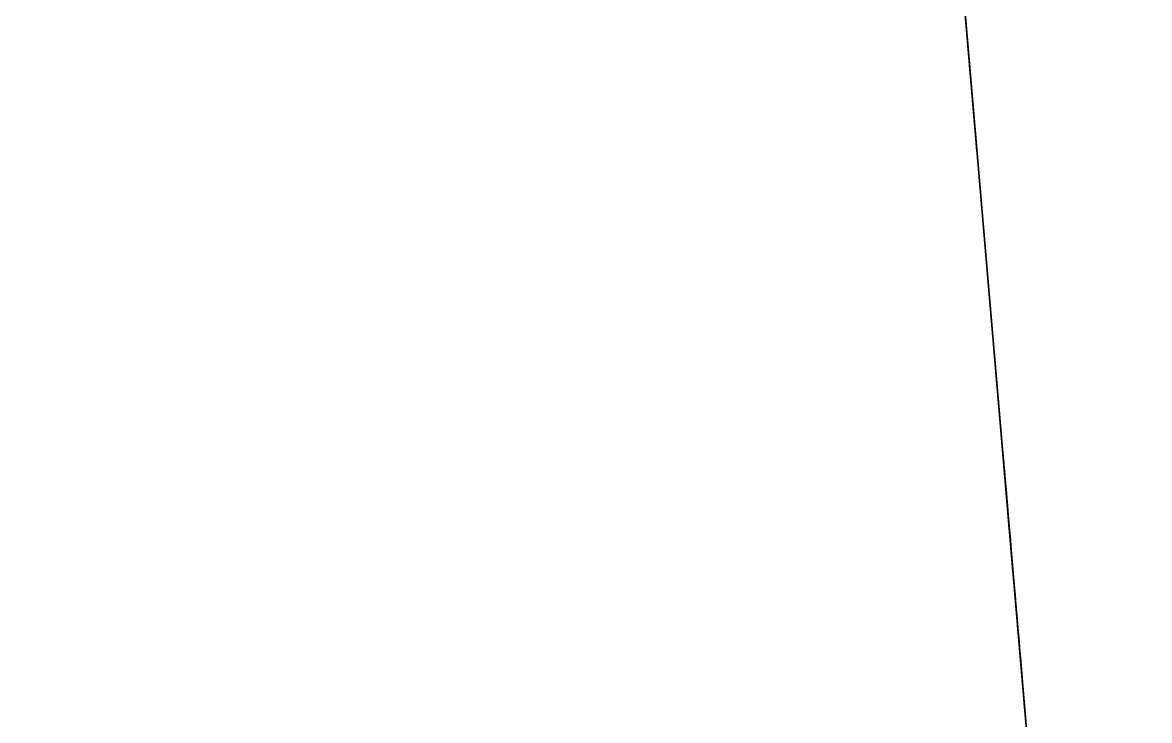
# Model space of a CAD drawing. Header units: millimetres. Extents: x 2383 to 246042, y -31587 to -6960.
# Drawn here: x 2383 to 2706.6, y -31172.5 to -30972.2 of the extents above; entities that cross this region are included whole.
import ezdxf

# ---------------------------------------------------------------- set-up
doc = ezdxf.new("R2010")
doc.units = ezdxf.units.MM
doc.header["$MEASUREMENT"] = 0
doc.linetypes.add('CENTER2', pattern=[1.125, 0.75, -0.125, 0.125, -0.125])
doc.linetypes.add('HIDDEN2', pattern=[0.1875, 0.125, -0.0625])
for name, color, linetype in [('Front View-150-DS-B4-404', 1, 'Continuous'), ('Front View-50-IW-B4-023', 3, 'Continuous'), ('Front View-50-PES-D1-243', 4, 'Continuous'), ('Front View-50-PES-D1-345', 170, 'Continuous'), ('Front View-50-PW-B4-375', 4, 'Continuous'), ('Front View-A-FLOR', 192, 'Continuous'), ('Front View-CENTER', 1, 'CENTER2'), ('Front View-HIDDEN', 7, 'HIDDEN2'), ('Front View-RE', 5, 'Continuous')]:
    doc.layers.add(name, color=color, linetype=linetype)

# ---------------------------------------------------------------- blocks, each defined once
blk = doc.blocks.new('*U379')
at = {"layer": 'Front View-A-FLOR', "color": 0, "linetype": 'ByBlock', "lineweight": -2}
for p, q in [((2706.6, -31587.23, 21936.52), (2382.96, -27810.2, 21896.14)), ((2614.28, -30509.84, 21625), (2706.6, -31587.23, 21636.52))]:
    blk.add_line(p, q, dxfattribs=at)
blk = doc.blocks.new('*U380')
at = {"layer": 'Front View-A-FLOR', "color": 0, "linetype": 'ByBlock', "lineweight": -2}
for p, q in [((2382.96, -27810.2, 22000), (2706.6, -31587.23, 22000)), ((2706.6, -31587.23, 21936.65), (2382.96, -27810.2, 21896.27))]:
    blk.add_line(p, q, dxfattribs=at)
blk = doc.blocks.new('*U381')
at = {"layer": 'Front View-A-FLOR', "color": 0, "linetype": 'ByBlock', "lineweight": -2}
for p, q in [((2382.96, -27810.2, 22000), (2706.6, -31587.23, 22000)), ((2706.6, -31587.23, 21625), (2614.28, -30509.84, 21625))]:
    blk.add_line(p, q, dxfattribs=at)
blk = doc.blocks.new('*U383')
at = {"layer": 'Front View-50-PES-D1-243', "color": 0, "linetype": 'ByBlock', "lineweight": -2}
for p, q in [((2706.6, -31587.23, 24996.45), (2382.96, -27810.2, 24996.45)), ((2706.6, -31587.23, 25056.77), (2382.96, -27810.2, 25056.77))]:
    blk.add_line(p, q, dxfattribs=at)
blk = doc.blocks.new('*U384')
at = {"layer": 'Front View-CENTER'}
blk.add_line((2643.49, -30850.79, 23418.81), (2706.6, -31587.23, 23418.81), dxfattribs=at)
at = {"layer": 'Front View-RE', "color": 0, "linetype": 'ByBlock', "lineweight": -2}
for p, q in [((2706.6, -31587.23, 23388.65), (2643.49, -30850.79, 23388.65)), ((2706.6, -31587.23, 23448.98), (2643.49, -30850.79, 23448.98))]:
    blk.add_line(p, q, dxfattribs=at)
blk = doc.blocks.new('*U385')
at = {"layer": 'Front View-50-IW-B4-023', "color": 0, "linetype": 'ByBlock', "lineweight": -2}
for p, q in [((2662, -31066.8, 23554.41), (2643.49, -30850.79, 23554.41)), ((2662, -31066.8, 23614.73), (2643.49, -30850.79, 23614.73))]:
    blk.add_line(p, q, dxfattribs=at)
at = {"layer": 'Front View-50-IW-B4-023', "color": 0, "linetype": 'ByBlock', "lineweight": -2, "extrusion": (0.996349, 0.085374, -6.67496e-22)}
blk.add_ellipse((2662, -31066.8, 23584.57), major_axis=(0, 0, 30.16), ratio=0.000067, start_param=0, end_param=0.028791, dxfattribs=at)
at = {"layer": 'Front View-50-IW-B4-023', "color": 0, "linetype": 'ByBlock', "lineweight": -2, "extrusion": (0.996349, 0.085374, -2.29559e-28)}
blk.add_ellipse((2662, -31066.8, 23584.57), major_axis=(0, 0, 30.16), ratio=0.000067, start_param=3.112802, end_param=6.283185, dxfattribs=at)
at = {"layer": 'Front View-CENTER'}
blk.add_line((2643.49, -30850.79, 23584.57), (2662, -31066.8, 23584.57), dxfattribs=at)
at = {"layer": 'Front View-HIDDEN'}
blk.add_line((2662, -31066.8, 23584.57), (2662, -31066.8, 23584.57), dxfattribs=at)
at = {"layer": 'Front View-HIDDEN', "extrusion": (0.996349, 0.085374, -1.90632e-26)}
blk.add_ellipse((2662, -31066.8, 23584.57), major_axis=(0, 0, 30.16), ratio=0.000067, start_param=0.028791, end_param=3.112802, dxfattribs=at)
blk = doc.blocks.new('*U386')
at = {"layer": 'Front View-CENTER'}
blk.add_line((2643.49, -30850.79, 23253.06), (2662.59, -31073.63, 23253.06), dxfattribs=at)
at = {"layer": 'Front View-HIDDEN'}
for p, q in [((2663.73, -31086.99, 23222.89), (2662.59, -31073.63, 23222.89)), ((2663.73, -31086.99, 23283.22), (2662.59, -31073.63, 23283.22)), ((2662.59, -31073.63, 23253.06), (2664.21, -31092.61, 23253.06))]:
    blk.add_line(p, q, dxfattribs=at)
at = {"layer": 'Front View-HIDDEN', "extrusion": (0.996349, 0.085374, 8.37307e-27)}
blk.add_ellipse((2664.21, -31092.61, 23253.06), major_axis=(0, 0, 30.16), ratio=0.000067, start_param=-1.570796, end_param=4.712389, dxfattribs=at)
at = {"layer": 'Front View-RE', "color": 0, "linetype": 'ByBlock', "lineweight": -2}
for p, q in [((2662.59, -31073.63, 23222.89), (2643.49, -30850.79, 23222.89)), ((2662.59, -31073.63, 23283.22), (2643.49, -30850.79, 23283.22))]:
    blk.add_line(p, q, dxfattribs=at)
blk = doc.blocks.new('*U387')
at = {"layer": 'Front View-CENTER'}
blk.add_line((2643.49, -30850.79, 23087.41), (2706.6, -31587.23, 23087.41), dxfattribs=at)
at = {"layer": 'Front View-RE', "color": 0, "linetype": 'ByBlock', "lineweight": -2}
for p, q in [((2706.6, -31587.23, 23057.25), (2643.49, -30850.79, 23057.25)), ((2706.6, -31587.23, 23117.57), (2643.49, -30850.79, 23117.57))]:
    blk.add_line(p, q, dxfattribs=at)
blk = doc.blocks.new('*U388')
at = {"layer": 'Front View-50-PW-B4-375', "color": 0, "linetype": 'ByBlock', "lineweight": -2}
for p, q in [((2662.59, -31073.63, 23720.16), (2643.49, -30850.79, 23720.16)), ((2662.59, -31073.63, 23780.49), (2643.49, -30850.79, 23780.49))]:
    blk.add_line(p, q, dxfattribs=at)
at = {"layer": 'Front View-CENTER'}
blk.add_line((2643.49, -30850.79, 23750.33), (2662.59, -31073.63, 23750.33), dxfattribs=at)
at = {"layer": 'Front View-HIDDEN'}
for p, q in [((2662.59, -31073.63, 23720.16), (2662.59, -31073.63, 23720.16)), ((2662.59, -31073.63, 23780.49), (2662.59, -31073.63, 23780.49)), ((2662.59, -31073.63, 23750.33), (2664.21, -31092.61, 23750.33))]:
    blk.add_line(p, q, dxfattribs=at)
at = {"layer": 'Front View-HIDDEN', "extrusion": (0.996349, 0.085374, 1.15481e-26)}
blk.add_ellipse((2662.59, -31073.63, 23750.33), major_axis=(0, 0, 30.16), ratio=0.000067, start_param=-1.570796, end_param=4.712389, dxfattribs=at)
blk = doc.blocks.new('*U424')
at = {"layer": 'Front View-50-PES-D1-345', "color": 0, "linetype": 'ByBlock', "lineweight": -2}
for p, q in [((2653.89, -30972.15, 22766.46), (2655.34, -30989.09, 22766.46)), ((2653.89, -30972.15, 22698.46), (2655.34, -30989.09, 22698.46)), ((2655.34, -30989.09, 22798.46), (2656.62, -31004.04, 22798.46)), ((2655.34, -30989.09, 22666.46), (2656.62, -31004.04, 22666.46))]:
    blk.add_line(p, q, dxfattribs=at)
at = {"layer": 'Front View-50-PES-D1-345', "color": 0, "linetype": 'ByBlock', "lineweight": -2, "extrusion": (-0.996349, -0.085374, 5.25993e-27)}
for centre, start_param, end_param in [((2655.34, -30989.09, 22732.46), 0, 3.141593), ((2656.62, -31004.04, 22732.46), -1.570796, 4.712389)]:
    blk.add_ellipse(centre, major_axis=(0, 0, 66), ratio=0.000067, start_param=start_param, end_param=end_param, dxfattribs=at)
blk = doc.blocks.new('*U490')
at = {"layer": 'Front View-150-DS-B4-404', "color": 0, "linetype": 'ByBlock', "lineweight": -2}
for p, q in [((2643.49, -30850.79, 23959.19), (2706.6, -31587.23, 23959.19)), ((2643.49, -30850.79, 23790.91), (2706.6, -31587.23, 23790.91))]:
    blk.add_line(p, q, dxfattribs=at)
at = {"layer": 'Front View-CENTER'}
blk.add_line((2706.6, -31587.23, 23875.05), (2643.49, -30850.79, 23875.05), dxfattribs=at)
blk = doc.blocks.new('*U491')
at = {"layer": 'Front View-50-IW-B4-023', "color": 0, "linetype": 'ByBlock', "lineweight": -2}
for p, q in [((2667.39, -31129.67, 23554.42), (2662, -31066.8, 23554.42)), ((2667.39, -31129.67, 23614.72), (2662, -31066.8, 23614.72)), ((2672.93, -31194.34, 23554.42), (2667.54, -31131.43, 23554.42)), ((2672.93, -31194.34, 23614.72), (2667.54, -31131.43, 23614.72))]:
    blk.add_line(p, q, dxfattribs=at)
at = {"layer": 'Front View-50-IW-B4-023', "color": 0, "linetype": 'ByBlock', "lineweight": -2, "extrusion": (0.996349, 0.085374, 6.1468e-27)}
blk.add_ellipse((2662, -31066.8, 23584.57), major_axis=(0, 0, 30.15), ratio=0.000067, start_param=3.141593, end_param=6.283185, dxfattribs=at)
at = {"layer": 'Front View-CENTER'}
for p, q in [((2662, -31066.8, 23584.57), (2664.89, -31100.49, 23584.57)), ((2670.04, -31160.62, 23584.57), (2672.93, -31194.33, 23584.57))]:
    blk.add_line(p, q, dxfattribs=at)
at = {"layer": 'Front View-HIDDEN'}
for p, q in [((2664.89, -31100.49, 23584.57), (2667.47, -31130.57, 23584.57)), ((2667.47, -31130.57, 23554.42), (2667.39, -31129.67, 23554.42)), ((2667.47, -31130.57, 23614.72), (2667.39, -31129.67, 23614.72)), ((2667.47, -31130.57, 23554.42), (2667.47, -31130.57, 23554.42)), ((2667.47, -31130.57, 23614.72), (2667.47, -31130.57, 23614.72)), ((2667.54, -31131.43, 23554.42), (2667.47, -31130.57, 23554.42)), ((2667.54, -31131.43, 23614.72), (2667.47, -31130.57, 23614.72)), ((2667.47, -31130.57, 23584.57), (2670.04, -31160.62, 23584.57)), ((2667.47, -31130.57, 23584.57), (2667.47, -31130.57, 23584.57)), ((2672.93, -31194.33, 23584.57), (2672.93, -31194.34, 23584.57)), ((2672.93, -31194.34, 23554.42), (2672.93, -31194.34, 23554.42)), ((2672.93, -31194.34, 23614.72), (2672.93, -31194.34, 23614.72))]:
    blk.add_line(p, q, dxfattribs=at)
at = {"layer": 'Front View-HIDDEN', "extrusion": (-0.996349, -0.085374, -2.86012e-32)}
blk.add_circle((31244.64, 23584.57), 30.15, dxfattribs=at)
at = {"layer": 'Front View-HIDDEN', "extrusion": (0.996349, 0.085374, 6.1468e-27)}
blk.add_ellipse((2662, -31066.8, 23584.57), major_axis=(0, 0, 30.15), ratio=0.000067, start_param=0, end_param=3.141593, dxfattribs=at)
at = {"layer": 'Front View-HIDDEN', "extrusion": (0.996349, 0.085374, 1.38051e-30)}
blk.add_ellipse((2667.47, -31130.57, 23584.57), major_axis=(2.57, -30.04), ratio=0.999933, start_param=1.570796, end_param=4.712389, dxfattribs=at)
at = {"layer": 'Front View-HIDDEN', "extrusion": (0.996349, 0.085374, -3.9443e-31)}
blk.add_ellipse((2667.47, -31130.57, 23584.57), major_axis=(0, 0, -30.15), ratio=0.999933, start_param=-3.141593, end_param=0, dxfattribs=at)
at = {"layer": 'Front View-HIDDEN', "extrusion": (-0.996349, -0.085374, -6.1468e-27)}
blk.add_ellipse((2672.93, -31194.34, 23584.57), major_axis=(0, 0, 30.15), ratio=0.000067, start_param=-1.570796, end_param=4.712389, dxfattribs=at)
blk = doc.blocks.new('*U492')
at = {"layer": 'Front View-50-PW-B4-375', "color": 0, "linetype": 'ByBlock', "lineweight": -2}
for p, q in [((2663.73, -31086.99, 23717.42), (2662.59, -31073.63, 23717.42)), ((2663.73, -31086.99, 23783.23), (2662.59, -31073.63, 23783.23)), ((2663.73, -31086.99, 23720.16), (2666.34, -31117.46, 23720.16)), ((2666.34, -31117.46, 23780.49), (2663.73, -31086.99, 23780.49)), ((2667.47, -31130.57, 23717.42), (2667.47, -31130.57, 23717.42)), ((2667.47, -31130.57, 23783.23), (2667.47, -31130.57, 23783.23))]:
    blk.add_line(p, q, dxfattribs=at)
at = {"layer": 'Front View-50-PW-B4-375', "color": 0, "linetype": 'ByBlock', "lineweight": -2, "extrusion": (-0.996349, -0.085374, 1.50106e-33)}
blk.add_circle((31244.64, 23750.33), 32.9, dxfattribs=at)
at = {"layer": 'Front View-50-PW-B4-375', "color": 0, "linetype": 'ByBlock', "lineweight": -2, "extrusion": (0.996349, 0.085374, -1.08935e-32)}
blk.add_arc((-31244.64, 23750.33), 32.9, 90, 270, dxfattribs=at)
at = {"layer": 'Front View-50-PW-B4-375', "color": 0, "linetype": 'ByBlock', "lineweight": -2, "extrusion": (0.996349, 0.085374, 2.08318e-27)}
blk.add_ellipse((2662.59, -31073.63, 23750.33), major_axis=(0, 0, 32.9), ratio=0.000067, start_param=3.141593, end_param=6.283185, dxfattribs=at)
at = {"layer": 'Front View-50-PW-B4-375', "color": 0, "linetype": 'ByBlock', "lineweight": -2, "extrusion": (-0.996349, -0.085374, -1.49529e-27)}
blk.add_ellipse((2663.73, -31086.99, 23750.33), major_axis=(0, 0, 32.9), ratio=0.000067, start_param=3.141593, end_param=3.552731, dxfattribs=at)
at = {"layer": 'Front View-50-PW-B4-375', "color": 0, "linetype": 'ByBlock', "lineweight": -2, "extrusion": (-0.996349, -0.085374, -2.27764e-27)}
blk.add_ellipse((2663.73, -31086.99, 23750.33), major_axis=(0, 0, 32.9), ratio=0.000067, start_param=-0.411138, end_param=3.141593, dxfattribs=at)
at = {"layer": 'Front View-50-PW-B4-375', "color": 0, "linetype": 'ByBlock', "lineweight": -2}
for points, knots in [([(2663.73, -31086.99, 23750.33), (2663.73, -31086.99, 23751.25), (2663.73, -31086.99, 23752.22), (2663.73, -31086.99, 23754.2), (2663.73, -31086.99, 23755.2), (2663.73, -31086.99, 23757.18), (2663.73, -31086.99, 23758.17), (2663.73, -31086.99, 23760.06), (2663.73, -31086.99, 23760.97), (2663.73, -31086.99, 23762.69), (2663.73, -31086.99, 23763.58), (2663.73, -31086.99, 23765.34), (2663.73, -31086.99, 23766.21), (2663.73, -31086.99, 23767.9), (2663.73, -31086.99, 23768.72), (2663.73, -31086.99, 23770.25), (2663.73, -31086.99, 23770.97), (2663.73, -31086.99, 23772.29), (2663.73, -31086.99, 23772.95), (2663.73, -31086.99, 23774.22), (2663.73, -31086.99, 23774.83), (2663.73, -31086.99, 23775.96), (2663.73, -31086.99, 23776.48), (2663.73, -31086.99, 23777.42), (2663.73, -31086.99, 23777.83), (2663.73, -31086.99, 23778.54), (2663.73, -31086.99, 23778.88), (2663.73, -31086.99, 23779.46), (2663.73, -31086.99, 23779.71), (2663.73, -31086.99, 23780.11), (2663.73, -31086.99, 23780.25), (2663.73, -31086.99, 23780.44), (2663.73, -31086.99, 23780.49), (2663.73, -31086.99, 23780.49)], [89.456044, 89.456044, 89.456044, 89.456044, 92.240313, 92.240313, 95.024582, 95.024582, 97.808851, 97.808851, 100.593119, 100.593119, 103.39436, 103.39436, 106.1956, 106.1956, 108.996841, 108.996841, 111.798081, 111.798081, 114.602672, 114.602672, 117.407264, 117.407264, 120.211855, 120.211855, 123.016446, 123.016446, 125.816661, 125.816661, 128.616876, 128.616876, 131.417091, 131.417091, 134.217306, 134.217306, 134.217306, 134.217306]), ([(2663.73, -31086.99, 23720.16), (2663.73, -31086.99, 23720.16), (2663.73, -31086.99, 23720.21), (2663.73, -31086.99, 23720.4), (2663.73, -31086.99, 23720.55), (2663.73, -31086.99, 23720.94), (2663.73, -31086.99, 23721.19), (2663.73, -31086.99, 23721.77), (2663.73, -31086.99, 23722.11), (2663.73, -31086.99, 23722.82), (2663.73, -31086.99, 23723.23), (2663.73, -31086.99, 23724.17), (2663.73, -31086.99, 23724.69), (2663.73, -31086.99, 23725.82), (2663.73, -31086.99, 23726.43), (2663.73, -31086.99, 23727.7), (2663.73, -31086.99, 23728.36), (2663.73, -31086.99, 23729.68), (2663.73, -31086.99, 23730.4), (2663.73, -31086.99, 23731.93), (2663.73, -31086.99, 23732.75), (2663.73, -31086.99, 23734.44), (2663.73, -31086.99, 23735.31), (2663.73, -31086.99, 23737.07), (2663.73, -31086.99, 23737.96), (2663.73, -31086.99, 23739.68), (2663.73, -31086.99, 23740.59), (2663.73, -31086.99, 23742.48), (2663.73, -31086.99, 23743.47), (2663.73, -31086.99, 23745.45), (2663.73, -31086.99, 23746.45), (2663.73, -31086.99, 23748.43), (2663.73, -31086.99, 23749.4), (2663.73, -31086.99, 23750.33)], [223.606871, 223.606871, 223.606871, 223.606871, 226.407086, 226.407086, 229.207301, 229.207301, 232.007516, 232.007516, 234.807731, 234.807731, 237.612322, 237.612322, 240.416913, 240.416913, 243.221505, 243.221505, 246.026096, 246.026096, 248.827336, 248.827336, 251.628577, 251.628577, 254.429817, 254.429817, 257.231058, 257.231058, 260.015326, 260.015326, 262.799595, 262.799595, 265.583864, 265.583864, 268.368133, 268.368133, 268.368133, 268.368133])]:
    blk.add_open_spline(points, degree=3, knots=knots, dxfattribs=at)
at = {"layer": 'Front View-CENTER'}
blk.add_line((2664.21, -31092.61, 23750.33), (2664.89, -31100.49, 23750.33), dxfattribs=at)
at = {"layer": 'Front View-HIDDEN'}
for p, q in [((2664.89, -31100.49, 23750.33), (2667.47, -31130.57, 23750.33)), ((2666.34, -31117.46, 23720.16), (2667.46, -31130.49, 23720.16)), ((2667.46, -31130.49, 23780.49), (2666.34, -31117.46, 23780.49)), ((2667.47, -31130.57, 23750.33), (2667.47, -31130.57, 23750.33))]:
    blk.add_line(p, q, dxfattribs=at)
at = {"layer": 'Front View-HIDDEN', "extrusion": (0.996349, 0.085374, -2.48074e-44)}
blk.add_arc((-31244.64, 23750.33), 32.9, 270, 90, dxfattribs=at)
at = {"layer": 'Front View-HIDDEN', "extrusion": (0.996349, 0.085374, 1.89129e-27)}
blk.add_ellipse((2662.59, -31073.63, 23750.33), major_axis=(0, 0, 32.9), ratio=0.000067, start_param=0, end_param=3.141593, dxfattribs=at)
at = {"layer": 'Front View-HIDDEN', "extrusion": (-0.996349, -0.085374, -2.08476e-27)}
blk.add_ellipse((2663.73, -31086.99, 23750.33), major_axis=(0, 0, 32.9), ratio=0.000067, start_param=3.552731, end_param=5.872047, dxfattribs=at)
at = {"layer": 'Front View-HIDDEN'}
for points, knots in [([(2663.73, -31086.99, 23780.49), (2663.73, -31086.99, 23780.49), (2663.73, -31086.99, 23780.44), (2663.73, -31086.99, 23780.25), (2663.73, -31086.99, 23780.11), (2663.73, -31086.99, 23779.71), (2663.73, -31086.99, 23779.46), (2663.73, -31086.99, 23778.88), (2663.73, -31086.99, 23778.55), (2663.73, -31086.99, 23777.83), (2663.73, -31086.99, 23777.42), (2663.73, -31086.99, 23776.49), (2663.73, -31086.99, 23775.97), (2663.73, -31086.99, 23774.84), (2663.73, -31086.99, 23774.23), (2663.73, -31086.99, 23772.97), (2663.73, -31086.99, 23772.31), (2663.73, -31086.99, 23770.99), (2663.73, -31086.99, 23770.27), (2663.73, -31086.99, 23768.74), (2663.73, -31086.99, 23767.92), (2663.73, -31086.99, 23766.24), (2663.73, -31086.99, 23765.36), (2663.73, -31086.99, 23763.61), (2663.73, -31086.99, 23762.72), (2663.73, -31086.99, 23761.01), (2663.73, -31086.99, 23760.09), (2663.73, -31086.99, 23758.19), (2663.73, -31086.99, 23757.2), (2663.73, -31086.99, 23755.21), (2663.73, -31086.99, 23754.21), (2663.73, -31086.99, 23752.23), (2663.73, -31086.99, 23751.26), (2663.73, -31086.99, 23750.33), (2663.73, -31086.99, 23749.4), (2663.73, -31086.99, 23748.42), (2663.73, -31086.99, 23746.44), (2663.73, -31086.99, 23745.44), (2663.73, -31086.99, 23743.45), (2663.73, -31086.99, 23742.46), (2663.73, -31086.99, 23740.56), (2663.73, -31086.99, 23739.65), (2663.73, -31086.99, 23737.93), (2663.73, -31086.99, 23737.04), (2663.73, -31086.99, 23735.29), (2663.73, -31086.99, 23734.42), (2663.73, -31086.99, 23732.73), (2663.73, -31086.99, 23731.91), (2663.73, -31086.99, 23730.38), (2663.73, -31086.99, 23729.66), (2663.73, -31086.99, 23728.34), (2663.73, -31086.99, 23727.69), (2663.73, -31086.99, 23726.42), (2663.73, -31086.99, 23725.81), (2663.73, -31086.99, 23724.69), (2663.73, -31086.99, 23724.16), (2663.73, -31086.99, 23723.23), (2663.73, -31086.99, 23722.82), (2663.73, -31086.99, 23722.1), (2663.73, -31086.99, 23721.77), (2663.73, -31086.99, 23721.19), (2663.73, -31086.99, 23720.94), (2663.73, -31086.99, 23720.54), (2663.73, -31086.99, 23720.4), (2663.73, -31086.99, 23720.21), (2663.73, -31086.99, 23720.16), (2663.73, -31086.99, 23720.16)], [134.217306, 134.217306, 134.217306, 134.217306, 137.014324, 137.014324, 139.811342, 139.811342, 142.608361, 142.608361, 145.405379, 145.405379, 148.199073, 148.199073, 150.992766, 150.992766, 153.78646, 153.78646, 156.580153, 156.580153, 159.372101, 159.372101, 162.164048, 162.164048, 164.955995, 164.955995, 167.747942, 167.747942, 170.538979, 170.538979, 173.330015, 173.330015, 176.121052, 176.121052, 178.912089, 178.912089, 178.912089, 181.703125, 181.703125, 184.494162, 184.494162, 187.285198, 187.285198, 190.076235, 190.076235, 192.868182, 192.868182, 195.660129, 195.660129, 198.452076, 198.452076, 201.244024, 201.244024, 204.037717, 204.037717, 206.831411, 206.831411, 209.625104, 209.625104, 212.418798, 212.418798, 215.215816, 215.215816, 218.012835, 218.012835, 220.809853, 220.809853, 223.606871, 223.606871, 223.606871, 223.606871]), ([(2664.87, -31100.28, 23750.33), (2664.87, -31100.28, 23749.4), (2664.87, -31100.33, 23748.43), (2664.89, -31100.52, 23746.45), (2664.9, -31100.67, 23745.45), (2664.94, -31101.06, 23743.47), (2664.96, -31101.31, 23742.48), (2665.01, -31101.9, 23740.59), (2665.04, -31102.23, 23739.68), (2665.1, -31102.94, 23737.96), (2665.13, -31103.36, 23737.07), (2665.22, -31104.3, 23735.31), (2665.26, -31104.82, 23734.44), (2665.36, -31105.95, 23732.75), (2665.41, -31106.56, 23731.93), (2665.52, -31107.83, 23730.4), (2665.57, -31108.49, 23729.68), (2665.69, -31109.81, 23728.36), (2665.75, -31110.53, 23727.7), (2665.88, -31112.07, 23726.43), (2665.95, -31112.88, 23725.82), (2666.1, -31114.57, 23724.69), (2666.17, -31115.45, 23724.17), (2666.32, -31117.21, 23723.23), (2666.4, -31118.09, 23722.82), (2666.54, -31119.81, 23722.11), (2666.62, -31120.73, 23721.77), (2666.79, -31122.63, 23721.19), (2666.87, -31123.61, 23720.94), (2667.04, -31125.6, 23720.55), (2667.13, -31126.61, 23720.4), (2667.3, -31128.58, 23720.21), (2667.38, -31129.56, 23720.16), (2667.54, -31131.42, 23720.16), (2667.62, -31132.39, 23720.21), (2667.79, -31134.36, 23720.4), (2667.88, -31135.37, 23720.54), (2668.05, -31137.35, 23720.94), (2668.13, -31138.34, 23721.19), (2668.29, -31140.24, 23721.77), (2668.37, -31141.15, 23722.1), (2668.52, -31142.87, 23722.82), (2668.6, -31143.75, 23723.23), (2668.75, -31145.5, 23724.16), (2668.82, -31146.37, 23724.69), (2668.96, -31148.05, 23725.81), (2669.03, -31148.86, 23726.42), (2669.16, -31150.39, 23727.69), (2669.23, -31151.11, 23728.34), (2669.34, -31152.42, 23729.66), (2669.39, -31153.08, 23730.38), (2669.5, -31154.34, 23731.91), (2669.55, -31154.94, 23732.73), (2669.65, -31156.07, 23734.42), (2669.7, -31156.59, 23735.29), (2669.78, -31157.52, 23737.04), (2669.81, -31157.93, 23737.93), (2669.87, -31158.64, 23739.65), (2669.9, -31158.97, 23740.56), (2669.95, -31159.55, 23742.46), (2669.97, -31159.8, 23743.45), (2670, -31160.19, 23745.44), (2670.02, -31160.34, 23746.44), (2670.03, -31160.53, 23748.42), (2670.04, -31160.57, 23749.4), (2670.04, -31160.57, 23750.33), (2670.04, -31160.57, 23751.26), (2670.03, -31160.53, 23752.23), (2670.02, -31160.34, 23754.21), (2670, -31160.19, 23755.21), (2669.97, -31159.8, 23757.2), (2669.95, -31159.55, 23758.19), (2669.9, -31158.97, 23760.09), (2669.87, -31158.64, 23761.01), (2669.81, -31157.93, 23762.72), (2669.78, -31157.52, 23763.61), (2669.7, -31156.59, 23765.36), (2669.65, -31156.07, 23766.24), (2669.55, -31154.94, 23767.92), (2669.5, -31154.34, 23768.74), (2669.39, -31153.08, 23770.27), (2669.34, -31152.42, 23770.99), (2669.23, -31151.11, 23772.31), (2669.16, -31150.39, 23772.97), (2669.03, -31148.86, 23774.23), (2668.96, -31148.05, 23774.84), (2668.82, -31146.37, 23775.97), (2668.75, -31145.5, 23776.49), (2668.6, -31143.75, 23777.42), (2668.52, -31142.87, 23777.83), (2668.37, -31141.15, 23778.55), (2668.29, -31140.24, 23778.88), (2668.13, -31138.34, 23779.46), (2668.05, -31137.35, 23779.71), (2667.88, -31135.37, 23780.11), (2667.79, -31134.36, 23780.25), (2667.62, -31132.39, 23780.44), (2667.54, -31131.42, 23780.49), (2667.38, -31129.56, 23780.49), (2667.3, -31128.58, 23780.44), (2667.13, -31126.61, 23780.25), (2667.04, -31125.6, 23780.11), (2666.87, -31123.61, 23779.71), (2666.79, -31122.63, 23779.46), (2666.62, -31120.73, 23778.88), (2666.54, -31119.81, 23778.54), (2666.4, -31118.09, 23777.83), (2666.32, -31117.21, 23777.42), (2666.17, -31115.45, 23776.48), (2666.1, -31114.57, 23775.96), (2665.95, -31112.88, 23774.83), (2665.88, -31112.07, 23774.22), (2665.75, -31110.53, 23772.95), (2665.69, -31109.81, 23772.29), (2665.57, -31108.49, 23770.97), (2665.52, -31107.83, 23770.25), (2665.41, -31106.56, 23768.72), (2665.36, -31105.95, 23767.9), (2665.26, -31104.82, 23766.21), (2665.22, -31104.3, 23765.34), (2665.13, -31103.36, 23763.58), (2665.1, -31102.94, 23762.69), (2665.04, -31102.23, 23760.97), (2665.01, -31101.9, 23760.06), (2664.96, -31101.31, 23758.17), (2664.94, -31101.06, 23757.18), (2664.9, -31100.67, 23755.2), (2664.89, -31100.52, 23754.2), (2664.87, -31100.33, 23752.22), (2664.87, -31100.28, 23751.25), (2664.87, -31100.28, 23750.33)], [89.456044, 89.456044, 89.456044, 89.456044, 92.240313, 92.240313, 95.024582, 95.024582, 97.808851, 97.808851, 100.593119, 100.593119, 103.39436, 103.39436, 106.1956, 106.1956, 108.996841, 108.996841, 111.798081, 111.798081, 114.602672, 114.602672, 117.407264, 117.407264, 120.211855, 120.211855, 123.016446, 123.016446, 125.816661, 125.816661, 128.616876, 128.616876, 131.417091, 131.417091, 134.217306, 134.217306, 137.014324, 137.014324, 139.811342, 139.811342, 142.608361, 142.608361, 145.405379, 145.405379, 148.199073, 148.199073, 150.992766, 150.992766, 153.78646, 153.78646, 156.580153, 156.580153, 159.372101, 159.372101, 162.164048, 162.164048, 164.955995, 164.955995, 167.747942, 167.747942, 170.538979, 170.538979, 173.330015, 173.330015, 176.121052, 176.121052, 178.912089, 178.912089, 178.912089, 181.703125, 181.703125, 184.494162, 184.494162, 187.285198, 187.285198, 190.076235, 190.076235, 192.868182, 192.868182, 195.660129, 195.660129, 198.452076, 198.452076, 201.244024, 201.244024, 204.037717, 204.037717, 206.831411, 206.831411, 209.625104, 209.625104, 212.418798, 212.418798, 215.215816, 215.215816, 218.012835, 218.012835, 220.809853, 220.809853, 223.606871, 223.606871, 226.407086, 226.407086, 229.207301, 229.207301, 232.007516, 232.007516, 234.807731, 234.807731, 237.612322, 237.612322, 240.416913, 240.416913, 243.221505, 243.221505, 246.026096, 246.026096, 248.827336, 248.827336, 251.628577, 251.628577, 254.429817, 254.429817, 257.231058, 257.231058, 260.015326, 260.015326, 262.799595, 262.799595, 265.583864, 265.583864, 268.368133, 268.368133, 268.368133, 268.368133])]:
    blk.add_open_spline(points, degree=3, knots=knots, dxfattribs=at)
blk = doc.blocks.new('*U493')
at = {"layer": 'Front View-CENTER'}
blk.add_line((2664.21, -31092.61, 23253.06), (2664.89, -31100.49, 23253.06), dxfattribs=at)
at = {"layer": 'Front View-HIDDEN'}
for p, q in [((2664.89, -31100.49, 23253.06), (2667.47, -31130.57, 23253.06)), ((2666.34, -31117.46, 23222.89), (2667.46, -31130.49, 23222.89)), ((2667.46, -31130.49, 23283.22), (2666.34, -31117.46, 23283.22)), ((2667.47, -31130.57, 23253.06), (2667.47, -31130.57, 23253.06))]:
    blk.add_line(p, q, dxfattribs=at)
at = {"layer": 'Front View-HIDDEN', "extrusion": (0.996349, 0.085374, -8.54902e-44)}
blk.add_arc((-31244.64, 23253.06), 32.9, 270, 90, dxfattribs=at)
at = {"layer": 'Front View-HIDDEN', "extrusion": (0.996349, 0.085374, -1.16698e-26)}
blk.add_ellipse((2662.59, -31073.63, 23253.06), major_axis=(0, 0, 32.9), ratio=0.000067, start_param=0, end_param=3.141593, dxfattribs=at)
at = {"layer": 'Front View-HIDDEN', "extrusion": (-0.996349, -0.085374, 1.18643e-26)}
blk.add_ellipse((2663.73, -31086.99, 23253.06), major_axis=(0, 0, 32.9), ratio=0.000067, start_param=3.552731, end_param=5.872047, dxfattribs=at)
at = {"layer": 'Front View-HIDDEN'}
for points, knots in [([(2663.73, -31086.99, 23283.22), (2663.73, -31086.99, 23283.22), (2663.73, -31086.99, 23283.18), (2663.73, -31086.99, 23282.98), (2663.73, -31086.99, 23282.84), (2663.73, -31086.99, 23282.44), (2663.73, -31086.99, 23282.19), (2663.73, -31086.99, 23281.61), (2663.73, -31086.99, 23281.28), (2663.73, -31086.99, 23280.56), (2663.73, -31086.99, 23280.15), (2663.73, -31086.99, 23279.22), (2663.73, -31086.99, 23278.7), (2663.73, -31086.99, 23277.57), (2663.73, -31086.99, 23276.96), (2663.73, -31086.99, 23275.7), (2663.73, -31086.99, 23275.04), (2663.73, -31086.99, 23273.72), (2663.73, -31086.99, 23273), (2663.73, -31086.99, 23271.47), (2663.73, -31086.99, 23270.65), (2663.73, -31086.99, 23268.97), (2663.73, -31086.99, 23268.09), (2663.73, -31086.99, 23266.34), (2663.73, -31086.99, 23265.46), (2663.73, -31086.99, 23263.74), (2663.73, -31086.99, 23262.82), (2663.73, -31086.99, 23260.92), (2663.73, -31086.99, 23259.93), (2663.73, -31086.99, 23257.94), (2663.73, -31086.99, 23256.94), (2663.73, -31086.99, 23254.96), (2663.73, -31086.99, 23253.99), (2663.73, -31086.99, 23253.06), (2663.73, -31086.99, 23252.13), (2663.73, -31086.99, 23251.15), (2663.73, -31086.99, 23249.17), (2663.73, -31086.99, 23248.17), (2663.73, -31086.99, 23246.18), (2663.73, -31086.99, 23245.19), (2663.73, -31086.99, 23243.29), (2663.73, -31086.99, 23242.38), (2663.73, -31086.99, 23240.66), (2663.73, -31086.99, 23239.77), (2663.73, -31086.99, 23238.02), (2663.73, -31086.99, 23237.15), (2663.73, -31086.99, 23235.46), (2663.73, -31086.99, 23234.64), (2663.73, -31086.99, 23233.11), (2663.73, -31086.99, 23232.39), (2663.73, -31086.99, 23231.07), (2663.73, -31086.99, 23230.42), (2663.73, -31086.99, 23229.15), (2663.73, -31086.99, 23228.54), (2663.73, -31086.99, 23227.42), (2663.73, -31086.99, 23226.9), (2663.73, -31086.99, 23225.96), (2663.73, -31086.99, 23225.55), (2663.73, -31086.99, 23224.84), (2663.73, -31086.99, 23224.5), (2663.73, -31086.99, 23223.92), (2663.73, -31086.99, 23223.67), (2663.73, -31086.99, 23223.28), (2663.73, -31086.99, 23223.13), (2663.73, -31086.99, 23222.94), (2663.73, -31086.99, 23222.89), (2663.73, -31086.99, 23222.89)], [134.217306, 134.217306, 134.217306, 134.217306, 137.014324, 137.014324, 139.811342, 139.811342, 142.608361, 142.608361, 145.405379, 145.405379, 148.199073, 148.199073, 150.992766, 150.992766, 153.78646, 153.78646, 156.580153, 156.580153, 159.372101, 159.372101, 162.164048, 162.164048, 164.955995, 164.955995, 167.747942, 167.747942, 170.538979, 170.538979, 173.330015, 173.330015, 176.121052, 176.121052, 178.912089, 178.912089, 178.912089, 181.703125, 181.703125, 184.494162, 184.494162, 187.285198, 187.285198, 190.076235, 190.076235, 192.868182, 192.868182, 195.660129, 195.660129, 198.452076, 198.452076, 201.244024, 201.244024, 204.037717, 204.037717, 206.831411, 206.831411, 209.625104, 209.625104, 212.418798, 212.418798, 215.215816, 215.215816, 218.012835, 218.012835, 220.809853, 220.809853, 223.606871, 223.606871, 223.606871, 223.606871]), ([(2664.87, -31100.28, 23253.06), (2664.87, -31100.28, 23252.13), (2664.87, -31100.33, 23251.16), (2664.89, -31100.52, 23249.18), (2664.9, -31100.67, 23248.18), (2664.94, -31101.06, 23246.2), (2664.96, -31101.31, 23245.22), (2665.01, -31101.9, 23243.32), (2665.04, -31102.23, 23242.41), (2665.1, -31102.94, 23240.69), (2665.13, -31103.36, 23239.8), (2665.22, -31104.3, 23238.05), (2665.26, -31104.82, 23237.17), (2665.36, -31105.95, 23235.48), (2665.41, -31106.56, 23234.67), (2665.52, -31107.83, 23233.13), (2665.57, -31108.49, 23232.41), (2665.69, -31109.81, 23231.09), (2665.75, -31110.53, 23230.43), (2665.88, -31112.07, 23229.16), (2665.95, -31112.88, 23228.55), (2666.1, -31114.57, 23227.42), (2666.17, -31115.45, 23226.9), (2666.32, -31117.21, 23225.96), (2666.4, -31118.09, 23225.55), (2666.54, -31119.81, 23224.84), (2666.62, -31120.73, 23224.5), (2666.79, -31122.63, 23223.92), (2666.87, -31123.61, 23223.67), (2667.04, -31125.6, 23223.28), (2667.13, -31126.61, 23223.13), (2667.3, -31128.58, 23222.94), (2667.38, -31129.56, 23222.89), (2667.54, -31131.42, 23222.89), (2667.62, -31132.39, 23222.94), (2667.79, -31134.36, 23223.13), (2667.88, -31135.37, 23223.28), (2668.05, -31137.35, 23223.67), (2668.13, -31138.34, 23223.92), (2668.29, -31140.24, 23224.5), (2668.37, -31141.15, 23224.84), (2668.52, -31142.87, 23225.55), (2668.6, -31143.75, 23225.96), (2668.75, -31145.5, 23226.9), (2668.82, -31146.37, 23227.42), (2668.96, -31148.05, 23228.54), (2669.03, -31148.86, 23229.15), (2669.16, -31150.39, 23230.42), (2669.23, -31151.11, 23231.07), (2669.34, -31152.42, 23232.39), (2669.39, -31153.08, 23233.11), (2669.5, -31154.34, 23234.64), (2669.55, -31154.94, 23235.46), (2669.65, -31156.07, 23237.15), (2669.7, -31156.59, 23238.02), (2669.78, -31157.52, 23239.77), (2669.81, -31157.93, 23240.66), (2669.87, -31158.64, 23242.38), (2669.9, -31158.97, 23243.29), (2669.95, -31159.55, 23245.19), (2669.97, -31159.8, 23246.18), (2670, -31160.19, 23248.17), (2670.02, -31160.34, 23249.17), (2670.03, -31160.53, 23251.15), (2670.04, -31160.57, 23252.13), (2670.04, -31160.57, 23253.06), (2670.04, -31160.57, 23253.99), (2670.03, -31160.53, 23254.96), (2670.02, -31160.34, 23256.94), (2670, -31160.19, 23257.94), (2669.97, -31159.8, 23259.93), (2669.95, -31159.55, 23260.92), (2669.9, -31158.97, 23262.82), (2669.87, -31158.64, 23263.74), (2669.81, -31157.93, 23265.46), (2669.78, -31157.52, 23266.34), (2669.7, -31156.59, 23268.09), (2669.65, -31156.07, 23268.97), (2669.55, -31154.94, 23270.65), (2669.5, -31154.34, 23271.47), (2669.39, -31153.08, 23273), (2669.34, -31152.42, 23273.72), (2669.23, -31151.11, 23275.04), (2669.16, -31150.39, 23275.7), (2669.03, -31148.86, 23276.96), (2668.96, -31148.05, 23277.57), (2668.82, -31146.37, 23278.7), (2668.75, -31145.5, 23279.22), (2668.6, -31143.75, 23280.15), (2668.52, -31142.87, 23280.56), (2668.37, -31141.15, 23281.28), (2668.29, -31140.24, 23281.61), (2668.13, -31138.34, 23282.19), (2668.05, -31137.35, 23282.44), (2667.88, -31135.37, 23282.84), (2667.79, -31134.36, 23282.98), (2667.62, -31132.39, 23283.18), (2667.54, -31131.42, 23283.22), (2667.38, -31129.56, 23283.22), (2667.3, -31128.58, 23283.18), (2667.13, -31126.61, 23282.98), (2667.04, -31125.6, 23282.84), (2666.87, -31123.61, 23282.44), (2666.79, -31122.63, 23282.19), (2666.62, -31120.73, 23281.61), (2666.54, -31119.81, 23281.28), (2666.4, -31118.09, 23280.56), (2666.32, -31117.21, 23280.15), (2666.17, -31115.45, 23279.21), (2666.1, -31114.57, 23278.69), (2665.95, -31112.88, 23277.56), (2665.88, -31112.07, 23276.95), (2665.75, -31110.53, 23275.68), (2665.69, -31109.81, 23275.02), (2665.57, -31108.49, 23273.7), (2665.52, -31107.83, 23272.98), (2665.41, -31106.56, 23271.45), (2665.36, -31105.95, 23270.63), (2665.26, -31104.82, 23268.94), (2665.22, -31104.3, 23268.07), (2665.13, -31103.36, 23266.31), (2665.1, -31102.94, 23265.42), (2665.04, -31102.23, 23263.71), (2665.01, -31101.9, 23262.79), (2664.96, -31101.31, 23260.9), (2664.94, -31101.06, 23259.92), (2664.9, -31100.67, 23257.93), (2664.89, -31100.52, 23256.93), (2664.87, -31100.33, 23254.96), (2664.87, -31100.28, 23253.98), (2664.87, -31100.28, 23253.06)], [89.456044, 89.456044, 89.456044, 89.456044, 92.240313, 92.240313, 95.024582, 95.024582, 97.808851, 97.808851, 100.593119, 100.593119, 103.39436, 103.39436, 106.1956, 106.1956, 108.996841, 108.996841, 111.798081, 111.798081, 114.602672, 114.602672, 117.407264, 117.407264, 120.211855, 120.211855, 123.016446, 123.016446, 125.816661, 125.816661, 128.616876, 128.616876, 131.417091, 131.417091, 134.217306, 134.217306, 137.014324, 137.014324, 139.811342, 139.811342, 142.608361, 142.608361, 145.405379, 145.405379, 148.199073, 148.199073, 150.992766, 150.992766, 153.78646, 153.78646, 156.580153, 156.580153, 159.372101, 159.372101, 162.164048, 162.164048, 164.955995, 164.955995, 167.747942, 167.747942, 170.538979, 170.538979, 173.330015, 173.330015, 176.121052, 176.121052, 178.912089, 178.912089, 178.912089, 181.703125, 181.703125, 184.494162, 184.494162, 187.285198, 187.285198, 190.076235, 190.076235, 192.868182, 192.868182, 195.660129, 195.660129, 198.452076, 198.452076, 201.244024, 201.244024, 204.037717, 204.037717, 206.831411, 206.831411, 209.625104, 209.625104, 212.418798, 212.418798, 215.215816, 215.215816, 218.012835, 218.012835, 220.809853, 220.809853, 223.606871, 223.606871, 226.407086, 226.407086, 229.207301, 229.207301, 232.007516, 232.007516, 234.807731, 234.807731, 237.612322, 237.612322, 240.416913, 240.416913, 243.221505, 243.221505, 246.026096, 246.026096, 248.827336, 248.827336, 251.628577, 251.628577, 254.429817, 254.429817, 257.231058, 257.231058, 260.015326, 260.015326, 262.799595, 262.799595, 265.583864, 265.583864, 268.368133, 268.368133, 268.368133, 268.368133])]:
    blk.add_open_spline(points, degree=3, knots=knots, dxfattribs=at)
at = {"layer": 'Front View-RE', "color": 0, "linetype": 'ByBlock', "lineweight": -2}
for p, q in [((2663.73, -31086.99, 23220.15), (2662.59, -31073.63, 23220.15)), ((2663.73, -31086.99, 23285.96), (2662.59, -31073.63, 23285.96)), ((2663.73, -31086.99, 23222.89), (2666.34, -31117.46, 23222.89)), ((2666.34, -31117.46, 23283.22), (2663.73, -31086.99, 23283.22)), ((2667.47, -31130.57, 23220.15), (2667.47, -31130.57, 23220.15)), ((2667.47, -31130.57, 23285.96), (2667.47, -31130.57, 23285.96))]:
    blk.add_line(p, q, dxfattribs=at)
at = {"layer": 'Front View-RE', "color": 0, "linetype": 'ByBlock', "lineweight": -2, "extrusion": (-0.996349, -0.085374, -1.71062e-32)}
blk.add_circle((31244.64, 23253.06), 32.9, dxfattribs=at)
at = {"layer": 'Front View-RE', "color": 0, "linetype": 'ByBlock', "lineweight": -2, "extrusion": (0.996349, 0.085374, 3.0321e-32)}
blk.add_arc((-31244.64, 23253.06), 32.9, 90, 270, dxfattribs=at)
at = {"layer": 'Front View-RE', "color": 0, "linetype": 'ByBlock', "lineweight": -2, "extrusion": (0.996349, 0.085374, -1.22354e-26)}
blk.add_ellipse((2662.59, -31073.63, 23253.06), major_axis=(0, 0, 32.9), ratio=0.000067, start_param=3.141593, end_param=6.283185, dxfattribs=at)
at = {"layer": 'Front View-RE', "color": 0, "linetype": 'ByBlock', "lineweight": -2, "extrusion": (-0.996349, -0.085374, -2.31663e-26)}
blk.add_ellipse((2663.73, -31086.99, 23253.06), major_axis=(0, 0, 32.9), ratio=0.000067, start_param=3.141593, end_param=3.552731, dxfattribs=at)
at = {"layer": 'Front View-RE', "color": 0, "linetype": 'ByBlock', "lineweight": -2, "extrusion": (-0.996349, -0.085374, 1.16791e-26)}
blk.add_ellipse((2663.73, -31086.99, 23253.06), major_axis=(0, 0, 32.9), ratio=0.000067, start_param=-0.411138, end_param=3.141593, dxfattribs=at)
at = {"layer": 'Front View-RE', "color": 0, "linetype": 'ByBlock', "lineweight": -2}
for points, knots in [([(2663.73, -31086.99, 23253.06), (2663.73, -31086.99, 23253.98), (2663.73, -31086.99, 23254.96), (2663.73, -31086.99, 23256.93), (2663.73, -31086.99, 23257.93), (2663.73, -31086.99, 23259.92), (2663.73, -31086.99, 23260.9), (2663.73, -31086.99, 23262.79), (2663.73, -31086.99, 23263.71), (2663.73, -31086.99, 23265.42), (2663.73, -31086.99, 23266.31), (2663.73, -31086.99, 23268.07), (2663.73, -31086.99, 23268.94), (2663.73, -31086.99, 23270.63), (2663.73, -31086.99, 23271.45), (2663.73, -31086.99, 23272.98), (2663.73, -31086.99, 23273.7), (2663.73, -31086.99, 23275.02), (2663.73, -31086.99, 23275.68), (2663.73, -31086.99, 23276.95), (2663.73, -31086.99, 23277.56), (2663.73, -31086.99, 23278.69), (2663.73, -31086.99, 23279.21), (2663.73, -31086.99, 23280.15), (2663.73, -31086.99, 23280.56), (2663.73, -31086.99, 23281.28), (2663.73, -31086.99, 23281.61), (2663.73, -31086.99, 23282.19), (2663.73, -31086.99, 23282.44), (2663.73, -31086.99, 23282.84), (2663.73, -31086.99, 23282.98), (2663.73, -31086.99, 23283.18), (2663.73, -31086.99, 23283.22), (2663.73, -31086.99, 23283.22)], [89.456044, 89.456044, 89.456044, 89.456044, 92.240313, 92.240313, 95.024582, 95.024582, 97.808851, 97.808851, 100.593119, 100.593119, 103.39436, 103.39436, 106.1956, 106.1956, 108.996841, 108.996841, 111.798081, 111.798081, 114.602672, 114.602672, 117.407264, 117.407264, 120.211855, 120.211855, 123.016446, 123.016446, 125.816661, 125.816661, 128.616876, 128.616876, 131.417091, 131.417091, 134.217306, 134.217306, 134.217306, 134.217306]), ([(2663.73, -31086.99, 23222.89), (2663.73, -31086.99, 23222.89), (2663.73, -31086.99, 23222.94), (2663.73, -31086.99, 23223.13), (2663.73, -31086.99, 23223.28), (2663.73, -31086.99, 23223.67), (2663.73, -31086.99, 23223.92), (2663.73, -31086.99, 23224.5), (2663.73, -31086.99, 23224.84), (2663.73, -31086.99, 23225.55), (2663.73, -31086.99, 23225.96), (2663.73, -31086.99, 23226.9), (2663.73, -31086.99, 23227.42), (2663.73, -31086.99, 23228.55), (2663.73, -31086.99, 23229.16), (2663.73, -31086.99, 23230.43), (2663.73, -31086.99, 23231.09), (2663.73, -31086.99, 23232.41), (2663.73, -31086.99, 23233.13), (2663.73, -31086.99, 23234.67), (2663.73, -31086.99, 23235.48), (2663.73, -31086.99, 23237.17), (2663.73, -31086.99, 23238.05), (2663.73, -31086.99, 23239.8), (2663.73, -31086.99, 23240.69), (2663.73, -31086.99, 23242.41), (2663.73, -31086.99, 23243.32), (2663.73, -31086.99, 23245.22), (2663.73, -31086.99, 23246.2), (2663.73, -31086.99, 23248.18), (2663.73, -31086.99, 23249.18), (2663.73, -31086.99, 23251.16), (2663.73, -31086.99, 23252.13), (2663.73, -31086.99, 23253.06)], [223.606871, 223.606871, 223.606871, 223.606871, 226.407086, 226.407086, 229.207301, 229.207301, 232.007516, 232.007516, 234.807731, 234.807731, 237.612322, 237.612322, 240.416913, 240.416913, 243.221505, 243.221505, 246.026096, 246.026096, 248.827336, 248.827336, 251.628577, 251.628577, 254.429817, 254.429817, 257.231058, 257.231058, 260.015326, 260.015326, 262.799595, 262.799595, 265.583864, 265.583864, 268.368133, 268.368133, 268.368133, 268.368133])]:
    blk.add_open_spline(points, degree=3, knots=knots, dxfattribs=at)
blk = doc.blocks.new('*U494')
at = {"layer": 'Front View-50-PW-B4-375', "color": 0, "linetype": 'ByBlock', "lineweight": -2}
for p, q in [((2667.46, -31130.54, 23780.49), (2667.47, -31130.57, 23780.49)), ((2667.46, -31130.54, 23720.16), (2667.47, -31130.57, 23720.16))]:
    blk.add_line(p, q, dxfattribs=at)
at = {"layer": 'Front View-50-PW-B4-375', "color": 0, "linetype": 'ByBlock', "lineweight": -2, "extrusion": (0.996349, 0.085374, -5.90618e-50)}
blk.add_circle((-31244.61, 23750.33), 30.16, dxfattribs=at)
at = {"layer": 'Front View-CENTER'}
blk.add_line((2667.47, -31130.57, 23750.33), (2667.46, -31130.54, 23750.33), dxfattribs=at)
at = {"layer": 'Front View-HIDDEN'}
for p, q in [((2667.47, -31130.57, 23780.49), (2667.47, -31130.57, 23780.49)), ((2667.47, -31130.57, 23720.16), (2667.47, -31130.57, 23720.16)), ((2667.47, -31130.57, 23750.33), (2667.47, -31130.57, 23750.33))]:
    blk.add_line(p, q, dxfattribs=at)
at = {"layer": 'Front View-HIDDEN', "extrusion": (-0.996349, -0.085374, 5.90618e-50)}
blk.add_circle((31244.64, 23750.33), 30.16, dxfattribs=at)
blk = doc.blocks.new('*U495')
at = {"layer": 'Front View-CENTER'}
blk.add_line((2667.47, -31130.57, 23253.06), (2667.46, -31130.54, 23253.06), dxfattribs=at)
at = {"layer": 'Front View-HIDDEN'}
blk.add_line((2667.47, -31130.57, 23253.06), (2667.47, -31130.57, 23253.06), dxfattribs=at)
at = {"layer": 'Front View-HIDDEN', "extrusion": (-0.996349, -0.085374, -9.45555e-29)}
blk.add_arc((31244.64, 23253.06), 30.16, 90, 270, dxfattribs=at)
at = {"layer": 'Front View-RE', "color": 0, "linetype": 'ByBlock', "lineweight": -2}
for p, q in [((2667.46, -31130.54, 23283.22), (2667.47, -31130.57, 23283.22)), ((2667.46, -31130.54, 23222.89), (2667.47, -31130.57, 23222.89))]:
    blk.add_line(p, q, dxfattribs=at)
at = {"layer": 'Front View-RE', "color": 0, "linetype": 'ByBlock', "lineweight": -2, "extrusion": (0.996349, 0.085374, -5.65585e-51)}
blk.add_circle((-31244.61, 23253.06), 30.16, dxfattribs=at)
at = {"layer": 'Front View-RE', "color": 0, "linetype": 'ByBlock', "lineweight": -2, "extrusion": (-0.996349, -0.085374, 1.60958e-29)}
blk.add_arc((31244.64, 23253.06), 30.16, 270, 90, dxfattribs=at)
blk = doc.blocks.new('*U496')
at = {"layer": 'Front View-50-IW-B4-023', "color": 0, "linetype": 'ByBlock', "lineweight": -2}
for p, q in [((2667.46, -31130.54, 23614.73), (2667.47, -31130.57, 23614.73)), ((2667.46, -31130.54, 23554.41), (2667.47, -31130.57, 23554.41))]:
    blk.add_line(p, q, dxfattribs=at)
at = {"layer": 'Front View-50-IW-B4-023', "color": 0, "linetype": 'ByBlock', "lineweight": -2, "extrusion": (0.996349, 0.085374, -2.37521e-49)}
blk.add_circle((-31244.61, 23584.57), 30.16, dxfattribs=at)
at = {"layer": 'Front View-50-IW-B4-023', "color": 0, "linetype": 'ByBlock', "lineweight": -2, "extrusion": (-0.996349, -0.085374, -1.25378e-28)}
blk.add_arc((31244.64, 23584.57), 30.16, 270, 90, dxfattribs=at)
at = {"layer": 'Front View-CENTER'}
blk.add_line((2667.47, -31130.57, 23584.57), (2667.46, -31130.54, 23584.57), dxfattribs=at)
at = {"layer": 'Front View-HIDDEN', "extrusion": (-0.996349, -0.085374, 4.36233e-30)}
blk.add_arc((31244.64, 23584.57), 30.16, 90, 270, dxfattribs=at)

msp = doc.modelspace()

# ---------------------------------------------------------------- block references
at = {"layer": 'Front View-150-DS-B4-404'}
msp.add_blockref('*U490', (0, 0), dxfattribs=at)
at = {"layer": 'Front View-50-IW-B4-023'}
for name in ['*U385', '*U491', '*U496']:
    msp.add_blockref(name, (0, 0), dxfattribs=at)
at = {"layer": 'Front View-50-PES-D1-243'}
msp.add_blockref('*U383', (0, 0), dxfattribs=at)
at = {"layer": 'Front View-50-PES-D1-345'}
msp.add_blockref('*U424', (0, 0), dxfattribs=at)
at = {"layer": 'Front View-50-PW-B4-375'}
for name in ['*U388', '*U492', '*U494']:
    msp.add_blockref(name, (0, 0), dxfattribs=at)
at = {"layer": 'Front View-A-FLOR'}
for name in ['*U379', '*U380', '*U381']:
    msp.add_blockref(name, (0, 0), dxfattribs=at)
at = {"layer": 'Front View-RE'}
for name in ['*U384', '*U386', '*U387', '*U493', '*U495']:
    msp.add_blockref(name, (0, 0), dxfattribs=at)

doc.saveas('drawing.dxf')
